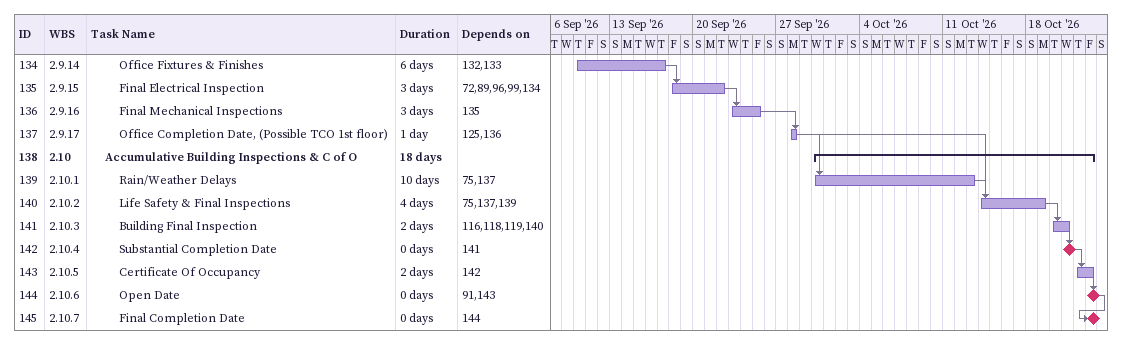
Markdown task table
| ID | WBS | Task | Duration | Start | Finish | Predecessors |
|---|---|---|---|---|---|---|
| 134 | 2.9.14 | Office Fixtures & Finishes | 6d | 2026-09-10 | 2026-09-17 | 132, 133 |
| 135 | 2.9.15 | Final Electrical Inspection | 3d | 2026-09-18 | 2026-09-22 | 72, 89, 96, 99, 134 |
| 136 | 2.9.16 | Final Mechanical Inspections | 3d | 2026-09-23 | 2026-09-25 | 135 |
| 137 | 2.9.17 | Office Completion Date, (Possible TCO 1st floor) | 1d | 2026-09-28 | 2026-09-28 | 125, 136 |
| 138 | 2.10 | **Accumulative Building Inspections & C of O** | 18d | 2026-09-30 | 2026-10-23 |  |
| 139 | 2.10.1 | Rain/Weather Delays | 10d | 2026-09-30 | 2026-10-13 | 75, 137 |
| 140 | 2.10.2 | Life Safety & Final Inspections | 4d | 2026-10-14 | 2026-10-19 | 75, 137, 139 |
| 141 | 2.10.3 | Building Final Inspection | 2d | 2026-10-20 | 2026-10-21 | 116, 118, 119, 140 |
| 142 | 2.10.4 | Substantial Completion Date | 0d | 2026-10-21 | 2026-10-21 | 141 |
| 143 | 2.10.5 | Certificate Of Occupancy | 2d | 2026-10-22 | 2026-10-23 | 142 |
| 144 | 2.10.6 | Open Date | 0d | 2026-10-23 | 2026-10-23 | 91, 143 |
| 145 | 2.10.7 | Final Completion Date | 0d | 2026-10-23 | 2026-10-23 | 144 |
